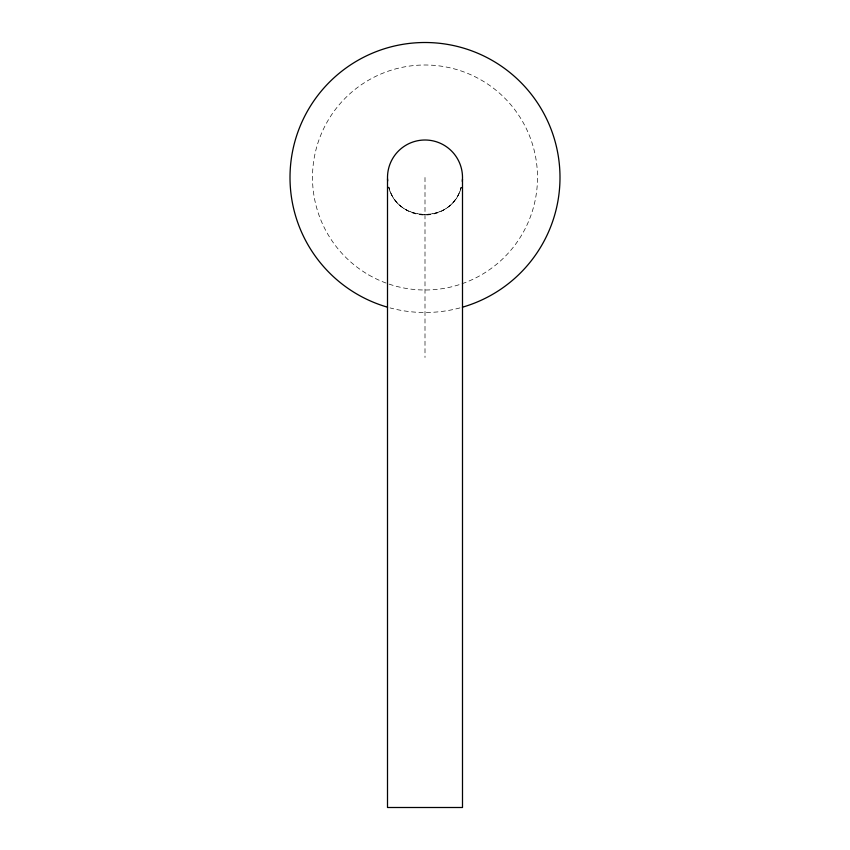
<?xml version="1.0" encoding="UTF-8"?>
<svg xmlns="http://www.w3.org/2000/svg" width="850" height="850" viewBox="0 0 850 850"><rect width="100%" height="100%" fill="white"/><g stroke="black" fill="none" stroke-linecap="round" stroke-linejoin="round"><path stroke-width="0.64" stroke-dasharray="4.25 3.19" d="M461.168 187.404C452.243 223.593 397.269 223.295 388.726 187.011A37.496 37.496 0 0 0 461.221 187.202C452.487 223.444 397.513 223.444 388.779 187.202M425 177.501L425 357.499M459.946 307.902A135.001 135.001 0 0 1 390.054 307.902M368.751 274.933A112.498 112.498 0 0 0 537.497 177.501A112.498 112.498 0 0 0 368.751 80.07A112.498 112.498 0 0 0 368.751 274.933"/><path stroke-width="1.27" d="M462.496 179.233L462.496 807.5L387.504 807.5L387.504 178.84M387.558 307.201A135.001 135.001 0 0 1 314.914 99.365A135.001 135.001 0 0 1 535.086 99.365A135.001 135.001 0 0 1 462.442 307.201M387.664 180.965A37.496 37.496 0 0 1 425.202 140.006A37.496 37.496 0 0 1 462.304 181.369"/></g></svg>
